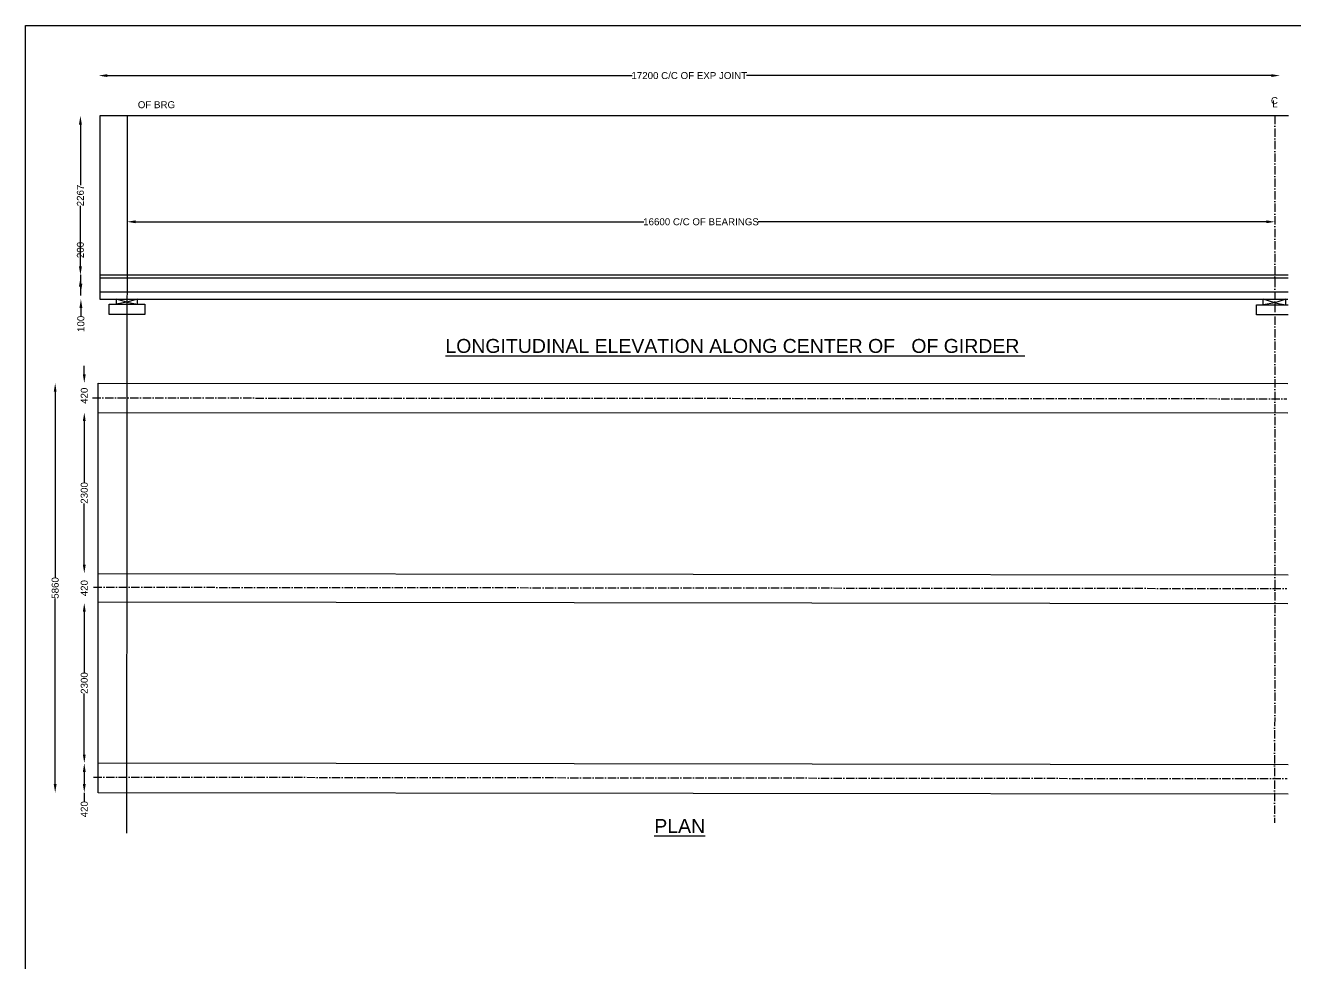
# Model space of a CAD drawing. Header units: millimetres. Extents: x 5124 to 5816485, y 2311 to 20996667.
# Drawn here: x 5773434 to 5791660, y 20983203 to 20996667 of the extents above; entities that cross this region are included whole.
import ezdxf

# ---------------------------------------------------------------- set-up
doc = ezdxf.new("R2010")
doc.units = ezdxf.units.MM
doc.header["$MEASUREMENT"] = 0
doc.linetypes.add('ACAD_ISO10W100', pattern=[18, 12, -3, 0, -3])
doc.layers.add('DIMENSION', color=2, linetype='Continuous')
doc.layers.add('TEXT', color=7, linetype='Continuous')
doc.styles.get("Standard").update_dxf_attribs({"font": 'arial.ttf', "height": 100})
doc.dimstyles.get("Standard").update_dxf_attribs({"dimtxt": 125, "dimasz": 125, "dimexe": 0.18, "dimexo": 0.0625, "dimgap": 0.09, "dimtad": 0, "dimdec": 0, "dimzin": 0, "dimdsep": 46, "dimtxsty": 'Standard', "dimcen": 0.09, "dimse1": 1, "dimse2": 1, "dimadec": 0, "dimazin": 0, "dimtfac": 1, "dimtdec": 0, "dimtofl": 0, "dimtmove": 0, "dimatfit": 3, "dimfxl": 0, "dimtolj": 1, "dimtzin": 0, "dimarcsym": 0})

# ---------------------------------------------------------------- blocks, each defined once
blk = doc.blocks.new('*D4')
at = {"layer": 'Defpoints', "color": 0, "transparency": 16777216}
for p in [(5774504, 20995367), (5774224, 20993079), (5774504, 20993079)]:
    blk.add_point(p, dxfattribs=at)
at = {"layer": 'DIMENSION', "color": 0, "lineweight": -2, "transparency": 16777216}
for p, q in [((5774224, 20995242), (5774224, 20994373)), ((5774224, 20993204), (5774224, 20994073))]:
    blk.add_line(p, q, dxfattribs=at)
at = {"layer": 'DIMENSION', "color": 0, "transparency": 16777216}
for points in [[(5774203, 20995242), (5774245, 20995242), (5774224, 20995367)], [(5774203, 20993204), (5774245, 20993204), (5774224, 20993079)]]:
    blk.add_solid(points, dxfattribs=at)
at = {"layer": 'DIMENSION', "color": 0, "transparency": 16777216, "insert": (5774224, 20994223), "char_height": 100, "attachment_point": 5, "rotation": 90}
blk.add_mtext('\\A1;2267', dxfattribs=at)
blk = doc.blocks.new('*D5')
at = {"layer": 'Defpoints', "color": 0, "transparency": 16777216}
for p in [(5774224, 20993079), (5774224, 20993037), (5774224, 20993037)]:
    blk.add_point(p, dxfattribs=at)
at = {"layer": 'DIMENSION', "color": 0, "lineweight": -2, "transparency": 16777216}
for p, q in [((5774224, 20993204), (5774224, 20993329)), ((5774224, 20992912), (5774224, 20992787))]:
    blk.add_line(p, q, dxfattribs=at)
at = {"layer": 'DIMENSION', "color": 0, "transparency": 16777216}
for points in [[(5774203, 20993204), (5774245, 20993204), (5774224, 20993079)], [(5774203, 20992912), (5774245, 20992912), (5774224, 20993037)]]:
    blk.add_solid(points, dxfattribs=at)
at = {"layer": 'DIMENSION', "color": 0, "transparency": 16777216, "insert": (5774224, 20993440), "char_height": 100, "attachment_point": 5, "rotation": 90}
blk.add_mtext('\\A1;200', dxfattribs=at)
blk = doc.blocks.new('*D6')
at = {"layer": 'Defpoints', "color": 0, "transparency": 16777216}
for p in [(5774231, 20992734), (5774504, 20992832), (5774504, 20992734)]:
    blk.add_point(p, dxfattribs=at)
at = {"layer": 'DIMENSION', "color": 0, "lineweight": -2, "transparency": 16777216}
for p, q in [((5774231, 20992957), (5774231, 20993082)), ((5774231, 20992609), (5774231, 20992484))]:
    blk.add_line(p, q, dxfattribs=at)
at = {"layer": 'DIMENSION', "color": 0, "transparency": 16777216}
for points in [[(5774211, 20992957), (5774252, 20992957), (5774231, 20992832)], [(5774211, 20992609), (5774252, 20992609), (5774231, 20992734)]]:
    blk.add_solid(points, dxfattribs=at)
at = {"layer": 'DIMENSION', "color": 0, "transparency": 16777216, "insert": (5774231, 20992379), "char_height": 100, "attachment_point": 5, "rotation": 90}
blk.add_mtext('\\A1;100', dxfattribs=at)
blk = doc.blocks.new('*D7')
at = {"layer": 'Defpoints', "color": 0, "transparency": 16777216}
for p in [(5774486, 20995920), (5791449, 20995945), (5791449, 20995920)]:
    blk.add_point(p, dxfattribs=at)
at = {"layer": 'DIMENSION', "color": 0, "lineweight": -2, "transparency": 16777216}
for p, q in [((5774611, 20995945), (5782146, 20995945)), ((5791324, 20995945), (5783789, 20995945))]:
    blk.add_line(p, q, dxfattribs=at)
at = {"layer": 'DIMENSION', "color": 0, "transparency": 16777216}
for points in [[(5774611, 20995966), (5774611, 20995925), (5774486, 20995945)], [(5791324, 20995966), (5791324, 20995925), (5791449, 20995945)]]:
    blk.add_solid(points, dxfattribs=at)
at = {"layer": 'DIMENSION', "color": 0, "transparency": 16777216, "insert": (5782967, 20995945), "char_height": 100, "attachment_point": 5}
blk.add_mtext('\\A1;17200 C/C OF EXP JOINT ', dxfattribs=at)
blk = doc.blocks.new('*D8')
at = {"layer": 'Defpoints', "color": 0, "transparency": 16777216}
for p in [(5774893, 20993845), (5791378, 20993845), (5791378, 20993836)]:
    blk.add_point(p, dxfattribs=at)
at = {"layer": 'DIMENSION', "color": 0, "lineweight": -2, "transparency": 16777216}
for p, q in [((5775018, 20993845), (5782316, 20993845)), ((5791253, 20993845), (5783955, 20993845))]:
    blk.add_line(p, q, dxfattribs=at)
at = {"layer": 'DIMENSION', "color": 0, "transparency": 16777216}
for points in [[(5775018, 20993866), (5775018, 20993825), (5774893, 20993845)], [(5791253, 20993866), (5791253, 20993825), (5791378, 20993845)]]:
    blk.add_solid(points, dxfattribs=at)
at = {"layer": 'DIMENSION', "color": 0, "transparency": 16777216, "insert": (5783136, 20993845), "char_height": 100, "attachment_point": 5}
blk.add_mtext('\\A1;16600 C/C OF BEARINGS ', dxfattribs=at)
blk = doc.blocks.new('*D32')
at = {"layer": 'Defpoints', "color": 0, "transparency": 16777216}
for p in [(5774481, 20991528), (5774280, 20991107), (5774481, 20991107)]:
    blk.add_point(p, dxfattribs=at)
at = {"layer": 'DIMENSION', "color": 0, "lineweight": -2, "transparency": 16777216}
for p, q in [((5774280, 20991653), (5774280, 20991778)), ((5774280, 20990982), (5774280, 20990857))]:
    blk.add_line(p, q, dxfattribs=at)
at = {"layer": 'DIMENSION', "color": 0, "transparency": 16777216}
for points in [[(5774259, 20991653), (5774300, 20991653), (5774280, 20991528)], [(5774259, 20990982), (5774300, 20990982), (5774280, 20991107)]]:
    blk.add_solid(points, dxfattribs=at)
at = {"layer": 'DIMENSION', "color": 0, "transparency": 16777216, "insert": (5774280, 20991346), "char_height": 100, "attachment_point": 5, "rotation": 90}
blk.add_mtext('\\A1;420', dxfattribs=at)
blk = doc.blocks.new('*D33')
at = {"layer": 'Defpoints', "color": 0, "transparency": 16777216}
for p in [(5774280, 20991107), (5774280, 20988793), (5774280, 20988793)]:
    blk.add_point(p, dxfattribs=at)
at = {"layer": 'DIMENSION', "color": 0, "lineweight": -2, "transparency": 16777216}
for p, q in [((5774280, 20990982), (5774280, 20990100)), ((5774280, 20988918), (5774280, 20989800))]:
    blk.add_line(p, q, dxfattribs=at)
at = {"layer": 'DIMENSION', "color": 0, "transparency": 16777216}
for points in [[(5774259, 20990982), (5774300, 20990982), (5774280, 20991107)], [(5774259, 20988918), (5774300, 20988918), (5774280, 20988793)]]:
    blk.add_solid(points, dxfattribs=at)
at = {"layer": 'DIMENSION', "color": 0, "transparency": 16777216, "insert": (5774280, 20989950), "char_height": 100, "attachment_point": 5, "rotation": 90}
blk.add_mtext('\\A1;2300', dxfattribs=at)
blk = doc.blocks.new('*D34')
at = {"layer": 'Defpoints', "color": 0, "transparency": 16777216}
for p in [(5774280, 20988793), (5774280, 20988370), (5774280, 20988370)]:
    blk.add_point(p, dxfattribs=at)
at = {"layer": 'DIMENSION', "color": 0, "lineweight": -2, "transparency": 16777216}
for p, q in [((5774280, 20988918), (5774280, 20989043)), ((5774280, 20988245), (5774280, 20988120))]:
    blk.add_line(p, q, dxfattribs=at)
at = {"layer": 'DIMENSION', "color": 0, "transparency": 16777216}
for points in [[(5774259, 20988918), (5774300, 20988918), (5774280, 20988793)], [(5774259, 20988245), (5774300, 20988245), (5774280, 20988370)]]:
    blk.add_solid(points, dxfattribs=at)
at = {"layer": 'DIMENSION', "color": 0, "transparency": 16777216, "insert": (5774280, 20988582), "char_height": 100, "attachment_point": 5, "rotation": 90}
blk.add_mtext('\\A1;420', dxfattribs=at)
blk = doc.blocks.new('*D35')
at = {"layer": 'Defpoints', "color": 0, "transparency": 16777216}
for p in [(5774280, 20988370), (5774280, 20986067), (5774280, 20986067)]:
    blk.add_point(p, dxfattribs=at)
at = {"layer": 'DIMENSION', "color": 0, "lineweight": -2, "transparency": 16777216}
for p, q in [((5774280, 20988245), (5774280, 20987369)), ((5774280, 20986192), (5774280, 20987069))]:
    blk.add_line(p, q, dxfattribs=at)
at = {"layer": 'DIMENSION', "color": 0, "transparency": 16777216}
for points in [[(5774259, 20988245), (5774300, 20988245), (5774280, 20988370)], [(5774259, 20986192), (5774300, 20986192), (5774280, 20986067)]]:
    blk.add_solid(points, dxfattribs=at)
at = {"layer": 'DIMENSION', "color": 0, "transparency": 16777216, "insert": (5774280, 20987219), "char_height": 100, "attachment_point": 5, "rotation": 90}
blk.add_mtext('\\A1;2300', dxfattribs=at)
blk = doc.blocks.new('*D36')
at = {"layer": 'Defpoints', "color": 0, "transparency": 16777216}
for p in [(5774280, 20986067), (5774280, 20985644), (5774280, 20985644)]:
    blk.add_point(p, dxfattribs=at)
at = {"layer": 'DIMENSION', "color": 0, "lineweight": -2, "transparency": 16777216}
for p, q in [((5774280, 20985942), (5774280, 20985769)), ((5774280, 20985644), (5774280, 20985519))]:
    blk.add_line(p, q, dxfattribs=at)
at = {"layer": 'DIMENSION', "color": 0, "transparency": 16777216}
for points in [[(5774259, 20985942), (5774300, 20985942), (5774280, 20986067)], [(5774259, 20985769), (5774300, 20985769), (5774280, 20985644)]]:
    blk.add_solid(points, dxfattribs=at)
at = {"layer": 'DIMENSION', "color": 0, "transparency": 16777216, "insert": (5774280, 20985406), "char_height": 100, "attachment_point": 5, "rotation": 90}
blk.add_mtext('\\A1;420', dxfattribs=at)
blk = doc.blocks.new('*D37')
at = {"layer": 'Defpoints', "color": 0, "transparency": 16777216}
for p in [(5773862, 20991528), (5774482, 20991528), (5774479, 20985643)]:
    blk.add_point(p, dxfattribs=at)
at = {"layer": 'DIMENSION', "color": 0, "lineweight": -2, "transparency": 16777216}
for p, q in [((5773862, 20991403), (5773862, 20988735)), ((5773862, 20985768), (5773862, 20988436))]:
    blk.add_line(p, q, dxfattribs=at)
at = {"layer": 'DIMENSION', "color": 0, "transparency": 16777216}
for points in [[(5773841, 20991403), (5773882, 20991403), (5773862, 20991528)], [(5773841, 20985768), (5773882, 20985768), (5773862, 20985643)]]:
    blk.add_solid(points, dxfattribs=at)
at = {"layer": 'DIMENSION', "color": 0, "transparency": 16777216, "insert": (5773862, 20988585), "char_height": 100, "attachment_point": 5, "rotation": 90}
blk.add_mtext('\\A1;5860', dxfattribs=at)

msp = doc.modelspace()

# ---------------------------------------------------------------- linework, layer by layer
at = {"layer": 'DIMENSION', "color": 0}
for points in [[(5773433.9, 20996666.8), (5816401.6, 20996666.8), (5816401.6, 20967685), (5773433.9, 20967685)], [(5774638.6, 20992662.2), (5775150.8, 20992662.2), (5775150.8, 20992512.1), (5774638.6, 20992512.1)]]:
    msp.add_lwpolyline(points, close=True, dxfattribs=at)
for points in [[(5791570.5, 20995366.8), (5774503.7, 20995366.8), (5774503.7, 20992734.4), (5791561.9, 20992734.4)], [(5774894.8, 20995366.8), (5774885.4, 20985064.9)], [(5791567.4, 20993078.8), (5774503.7, 20993078.8)], [(5791567.4, 20993037), (5774503.7, 20993037)], [(5791567.4, 20992832), (5774503.7, 20992832)], [(5774735.7, 20992734.4), (5774735.7, 20992662.2)], [(5775043.5, 20992734.4), (5774892.4, 20992689), (5774735.7, 20992734.4)], [(5775043.5, 20992662.2), (5775043.5, 20992734.4)], [(5791209.2, 20992652.3), (5791209.2, 20992734.4)], [(5791377, 20992681.7), (5791209.2, 20992734.4)], [(5791536.1, 20992734.4), (5791377, 20992681.7)], [(5791536.1, 20992652.3), (5791536.1, 20992734.4)], [(5774892.4, 20992689), (5774735.7, 20992662.2)], [(5774892.4, 20992689), (5775043.5, 20992662.2)], [(5791565.4, 20992508.4), (5791112.5, 20992508.4), (5791112.5, 20992652.3), (5791565.4, 20992652.3)], [(5791377, 20992681.7), (5791209.2, 20992652.3)], [(5791377, 20992681.7), (5791536.1, 20992652.3)], [(5791565.4, 20985620.7), (5774479.4, 20985642.7), (5774481.3, 20991528.1), (5791564.6, 20991520.5)], [(5774481.1, 20991106.8), (5791562.5, 20991098.9)], [(5774480.4, 20988793.1), (5791569.6, 20988775.3)], [(5774480.3, 20988383.8), (5791562.6, 20988364)], [(5791565.7, 20986046.3), (5774479.6, 20986067.7)]]:
    msp.add_lwpolyline(points, dxfattribs=at)
at = {"layer": 'DIMENSION', "color": 0, "linetype": 'ACAD_ISO10W100', "ltscale": 10}
for points in [[(5791378.4, 20995366.8), (5791373, 20985212)], [(5774398.2, 20991315.5), (5791549.8, 20991303.6)], [(5774414.1, 20988595.9), (5791547.1, 20988577.6)], [(5774412.8, 20985868.8), (5791551.1, 20985846)]]:
    msp.add_lwpolyline(points, dxfattribs=at)

# ---------------------------------------------------------------- texts
at = {"layer": 'DIMENSION', "color": 0}
msp.add_text('OF BRG', height=100, dxfattribs=at).set_placement((5775048.2, 20995477.3))
at = {"layer": 'TEXT', "color": 0}
for s, height, p in [('C', 100, (5791320, 20995536)), ('L', 100, (5791338, 20995489.1)), ('%%ULONGITUDINAL ELEVATION ALONG CENTER OF   OF GIRDER ', 200, (5779465.6, 20991962)), ('%%UPLAN', 200, (5782465, 20985065.6))]:
    msp.add_text(s, height=height, dxfattribs=at).set_placement(p)

# ---------------------------------------------------------------- dimensions: what is measured, and where the dimension line sits
at = {"layer": 'DIMENSION', "color": 0}
for base, p1, p2, text, picture, middle in [((5791449.1, 20995945.4), (5774485.5, 20995920), (5791449.1, 20995920), '17200 C/C OF EXP JOINT ', '*D7', (5782967.3, 20995945.4)), ((5791377.6, 20993845.5), (5774893.4, 20993844.8), (5791377.6, 20993836), '16600 C/C OF BEARINGS ', '*D8', (5783135.5, 20993845.5))]:
    dim = msp.add_linear_dim(base=base, p1=p1, p2=p2, text=text, dimstyle='Standard', dxfattribs=at)
    dim.commit()
    dim.dimension.update_dxf_attribs({"geometry": picture, "text_midpoint": middle})
for base, p1, p2, text, picture, middle in [((5774223.8, 20993078.8), (5774503.7, 20995366.8), (5774503.7, 20993078.8), '2267', '*D4', (5774223.8, 20994222.8)), ((5774231.5, 20992734.4), (5774503.7, 20992832), (5774503.7, 20992734.4), '100', '*D6', (5774231.5, 20992378.8)), ((5773861.5, 20991528.1), (5774479.4, 20985642.7), (5774482.1, 20991528.1), '5860', '*D37', (5773861.5, 20988585.4)), ((5774279.6, 20988793.5), (5774279.6, 20991106.8), (5774279.6, 20988793.5), '2300', '*D33', (5774279.6, 20989950.1)), ((5774279.6, 20986067.5), (5774279.6, 20988369.8), (5774279.6, 20986067.5), '2300', '*D35', (5774279.6, 20987218.6)), ((5774279.6, 20985643.9), (5774279.6, 20986067.5), (5774279.6, 20985643.9), '420', '*D36', (5774279.6, 20985406.5))]:
    dim = msp.add_linear_dim(base=base, p1=p1, p2=p2, angle=90, text=text, dimstyle='Standard', dxfattribs=at)
    dim.commit()
    dim.dimension.update_dxf_attribs({"geometry": picture, "text_midpoint": middle})
for base, p1, p2, text, picture, middle in [((5774223.8, 20993037.4), (5774223.8, 20993078.8), (5774223.8, 20993037.4), '200', '*D5', (5774223.8, 20993440)), ((5774279.6, 20991106.8), (5774481.3, 20991528.1), (5774481.1, 20991106.8), '420', '*D32', (5774279.6, 20991345.8)), ((5774279.6, 20988369.8), (5774279.6, 20988793.5), (5774279.6, 20988369.8), '420', '*D34', (5774279.6, 20988581.6))]:
    dim = msp.add_linear_dim(base=base, p1=p1, p2=p2, angle=90, text=text, dimstyle='Standard', dxfattribs=at)
    dim.commit()
    dim.dimension.update_dxf_attribs({"geometry": picture, "text_midpoint": middle, "dimtype": 160})

doc.saveas('drawing.dxf')
